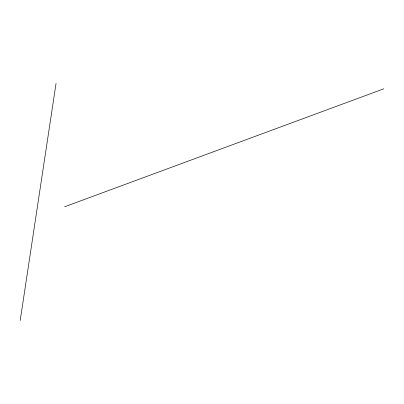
<?xml version="1.0" encoding="UTF-8"?>
<svg xmlns="http://www.w3.org/2000/svg" width="404" height="404" viewBox="0 0 404 404"><rect width="100%" height="100%" fill="white"/><g stroke="black" fill="none" stroke-linecap="round" stroke-linejoin="round"><path stroke-width="0.61" d="M20.2 320.529L56.04 83.471M64.691 206.752L383.8 88.814"/></g></svg>
